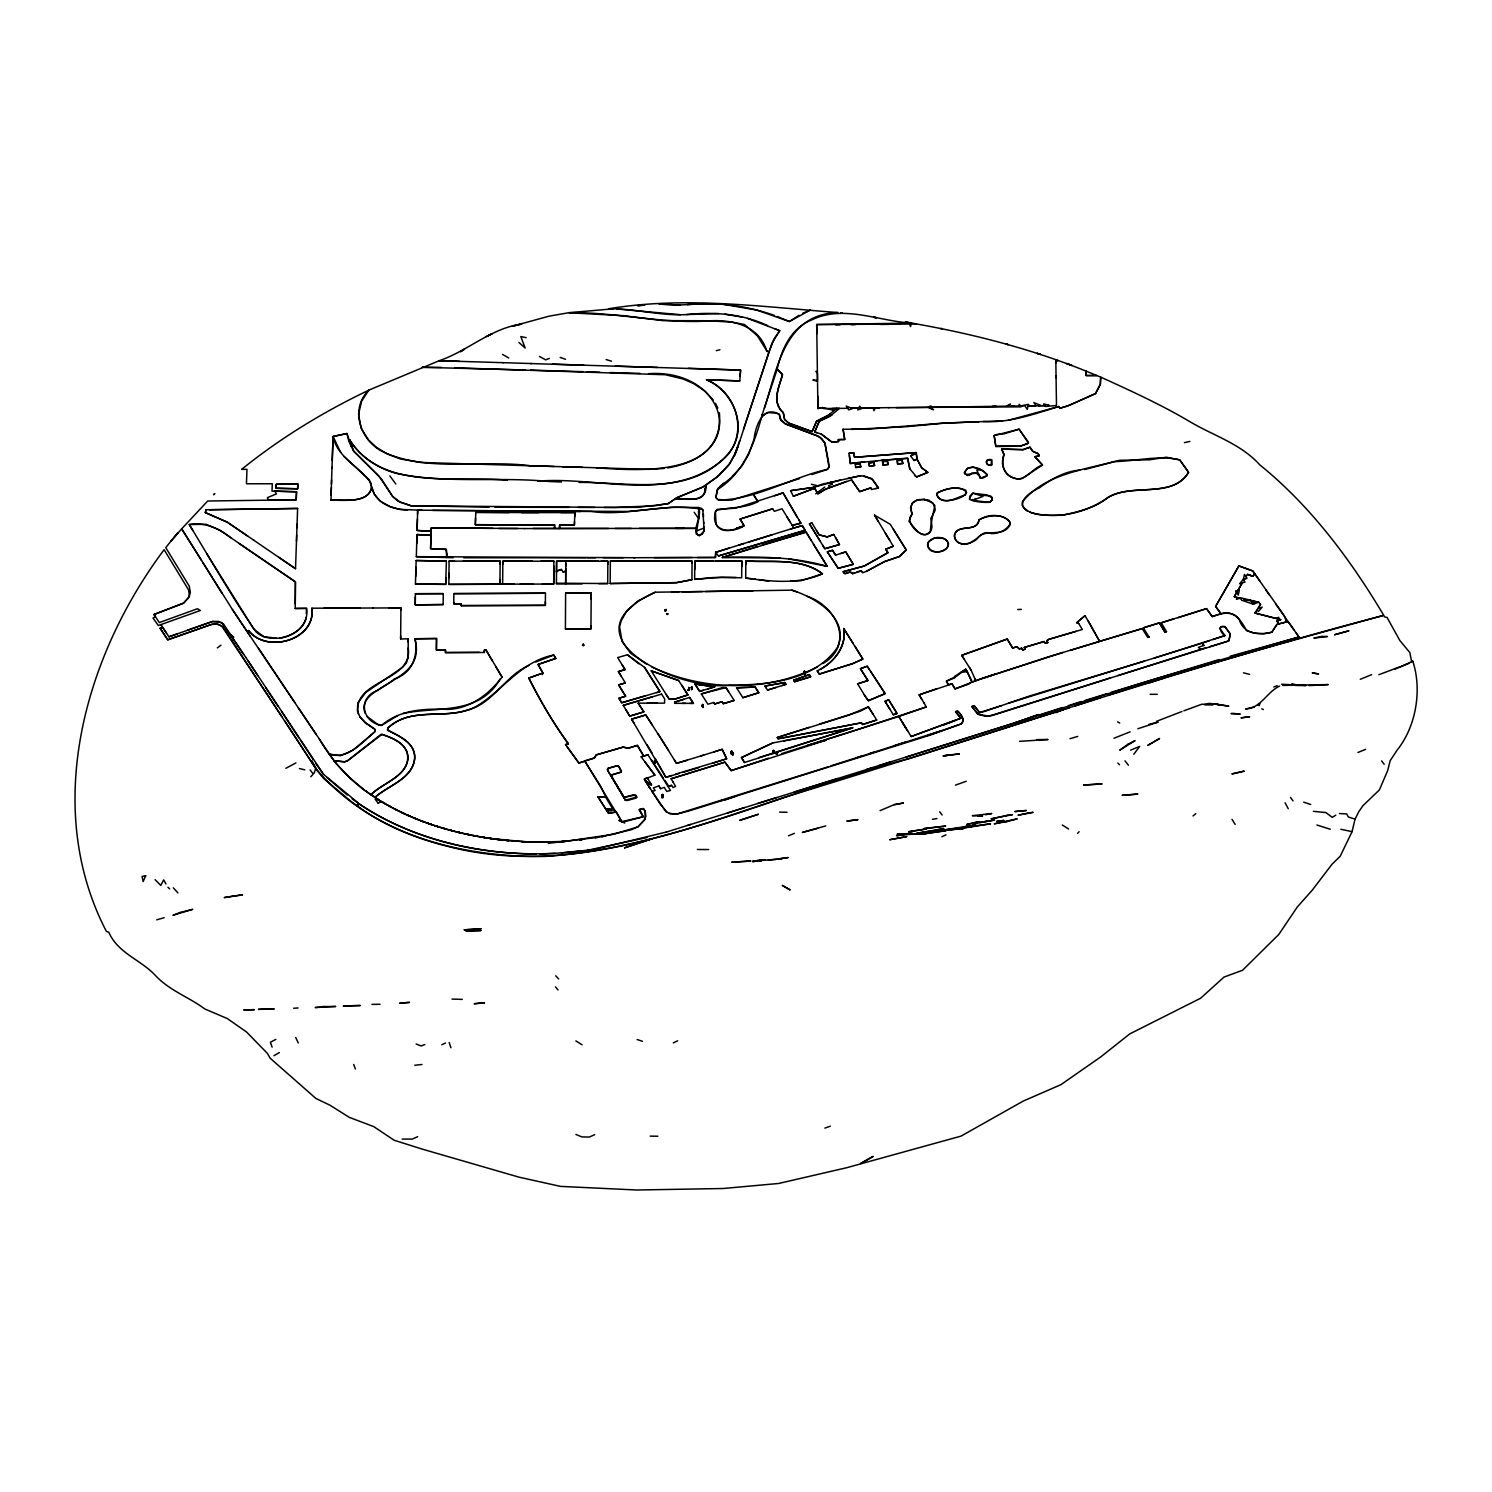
<?xml version="1.0" encoding="UTF-8"?>
<svg xmlns="http://www.w3.org/2000/svg" width="1492" height="1492" viewBox="0 0 1492 1492"><rect width="100%" height="100%" fill="white"/><g stroke="black" fill="none" stroke-linecap="round" stroke-linejoin="round"><path stroke-width="1.5" d="M661.963 796.952L663.325 796.877L662.523 794.341L661.758 797.623L662.429 794.714M667.856 613.809L666.588 613.622L667.912 613.977M701.855 705.343C703.907 704.522 703.18 709.148 702.732 704.728C701.165 707.003 703.851 707.879 703.086 705.903M689.062 688.782L688.241 690.367L689.024 687.644M565.692 578.448L565.654 583.969L556.404 583.987L556.572 561.272L577.908 561.234M565.692 577.572L565.766 561.234L607.859 561.253L607.841 564.274M691.803 689.546L691.654 686.935L691.43 689.397M731.453 751.147C731.751 757.078 730.912 748.406 731.901 751.726M306.326 613.622L306.494 608.363L295.23 608.456L295.435 581.899L239.074 543.461M565.617 593.145L591.224 592.995L590.925 628.859L565.412 628.934L565.617 593.163L591.224 592.977L591.168 599.057M565.729 568.247L565.654 583.969L582.216 583.838M565.748 566.438L565.766 563.174M661.665 796.542C664.332 795.553 660.993 795.553 663.269 796.97M694.712 569.683L694.768 561.178L712.915 561.067M694.638 579.362L721.494 577.236L741.673 577.814L741.785 560.955L694.787 561.123L694.638 579.362L713.045 577.535L736.134 577.479M295.267 603.943L295.416 581.88L219.865 530.22L206.064 524.307L189.26 524.531C211.099 560.451 231.969 597.061 255.859 631.657C262.182 638.091 271.302 638.8 279.769 638.072C294.316 636.413 309.478 624.533 306.494 608.382L295.248 608.494M400.9 610.116L400.919 607.859L388.908 607.934M400.658 635.965L400.677 638.986L408.249 638.8L408.118 657.599L406.29 663.119L402.448 667.428L365.801 692.456L357.856 702.863L357.371 710.807L360.076 717.167L365.409 722.818L374.697 729.159L375.331 731.229C362.388 741.897 348.177 760.23 329.471 754.131L298.381 707.861M415.335 597.005L415.261 604.838L443.161 604.558L443.255 593.63L415.354 593.723L415.261 604.838L443.161 604.54M448.961 573.32L448.924 577.74M461.233 605.621L461.252 603.719L453.736 603.756L453.829 593.611L545.457 593.238L545.345 605.36L461.233 605.621L545.345 605.36L545.382 601.668M499.988 579.437L499.951 584.23L448.868 584.379L449.073 561.141L500.156 561.16L499.951 584.211L448.868 584.398M502.804 564.181L502.823 561.197L532.234 561.123M553.849 566.214L553.7 584.025L520.204 584.137M540.906 561.178L553.886 561.216L553.7 584.006L542.323 584.043M590.944 625.633L590.925 628.859L565.412 628.915M556.404 583.204L607.692 583.54L607.859 561.234L601.052 561.16M610.321 561.178L692.083 561.197L691.934 579.698L676.491 582.663L610.172 583.521L610.34 561.234L692.083 561.234L692.064 563.081M755.586 579.157L745.702 578.075L745.832 560.936C770.823 562.95 801.353 557.187 822.446 573.842L800.868 580.78L790.816 580.929M774.068 753.236L773.509 750.42L774.068 753.236L773.248 751.744L772.8 753.367L773.322 750.532M400.639 638.949L400.919 607.878L373.131 608.009M408.193 648.032C413.508 681.975 350.918 679.681 358.378 714.108M408.23 642.194L408.267 638.837M556.497 572.648L556.591 561.29L565.766 561.234M741.748 566.736L741.804 560.973L715.731 561.048M745.795 564.741L745.832 560.936C771.066 562.559 801.185 557.467 822.465 573.842C798.201 584.789 771.252 581.432 745.702 578.131M804.244 671.624L804.934 674.328M397.637 715.656L381.765 725.28C362.22 722.874 356.83 697.491 377.774 690.386C397.879 675.839 422.646 669.125 414.962 638.781L436.541 638.52L436.41 649.915L445.474 650.139L445.437 652.582L484.322 652.47L484.359 650.083L486.019 650.008L492.528 661.161M730.949 752.229L730.8 753.553L731.901 751.464M484.322 652.47L484.359 650.083L486.019 650.008L502.095 677.144C488.817 694.134 470.782 708.42 448.234 709.427C425.052 708.476 399.987 709.39 381.467 725.466L378.726 725.112L366.957 716.384M500.118 564.125L500.156 561.16L463.024 561.216M662.206 797.698C661.721 792.569 663.082 797.026 662.392 797.008M692.083 688.819L692.064 687.085M453.755 602.339L453.736 603.756L461.252 603.738M804.878 671.512L804.747 674.384L804.356 670.859L805.195 673.228M702.583 705.828L703.18 704.839M331.578 479.939L330.982 500.193C343.757 500.062 374.156 503.755 371.098 483.352C360.076 466.586 337.434 458.063 333.089 436.503L346.965 433.501L348.941 441.483L353.492 450.752L381.467 479.007L392.321 496.09L400.304 502.319L411.326 505.825L615.002 507.448L654.913 505.788L668.416 503.513L676.305 498.048L704.317 486.28L719.107 475.351L730.203 463.024L736.544 450.92L769.014 351.944L767.093 351.403L757.47 335.924L744.489 324.529L731.994 322.16L708.551 320.743L662.821 320.631L623.376 315.689L568.657 312.742L548.944 316.192L512.185 326.3L521.529 324.1C490.793 328.24 467.649 351.161 439.077 360.747L503.382 362.687M667.073 613.753L667.502 614.592M331.355 487.642L331.131 495.176M415.82 571.604L416.137 560.526L446.388 561.085L445.698 584.36L415.447 584.062L415.783 572.518M634.902 557.728L416.324 556.665L416.977 534.565L431.039 535.386L430.573 548.646L446.388 549.485L446.873 554.185M417.555 514.292L417.685 510.171L591.373 511.476C628.43 516.754 666.868 501.816 702.807 509.593L704.131 530.238L703.124 532.812A12.216 9.101 -2.6 0 1 702.396 533.987M416.716 543.61L416.958 534.546L431.039 535.386L431.3 527.851L524.755 528.56M445.884 577.609L445.698 584.36L415.447 584.062M415.671 576.509L415.951 567.277M417.424 519.011L417.089 530.443L431.169 531.357L417.089 530.443L417.685 510.152M475.556 518.116L475.351 524.699L554.614 524.923L554.52 528.466L533.036 528.429M574.513 521.808L574.42 524.886L559.631 524.867L559.5 528.541L554.52 528.466L554.614 524.923L475.351 524.699L475.78 512.371L538.724 512.614M731.677 754.131L731.938 752.024M733.43 752.751C732.833 757.47 732.068 751.129 733.094 753.087C733.001 754.318 733.001 751.353 732.311 752.77M331.448 484.005L332.007 467.332M655.305 763.214L655.305 760.603L654.261 762.822L655.137 760.901M662.933 794.527L662.97 796.821L662.206 794.994M702.322 533.95L699.562 535.516A3.226 2.369 -3.6 0 1 698.536 535.479C690.927 529.455 703.217 515.971 698.312 507.522L671.96 507.243L628.337 511.458L432.661 510.432M278.911 557.355L295.528 568.713L297.617 508.455L206.138 509.723L205.299 512.577L227.176 522.107L253.938 540.346M373.354 608.009L311.884 608.195C316.099 640.105 266.509 653.962 248.623 630.594L246.87 631.172L232.416 609.519L181.67 528.858L171.114 540.962L177.977 532.849L174.154 537.307M331.97 468.339L333.07 436.485L346.927 433.519L351.664 447.078L349.613 439.916C383.127 491.745 455.228 475.034 507.28 480.256M296.479 541.279L296.703 535.18M296.964 527.72L297.076 524.158M311.884 608.195C316.024 640.161 266.471 653.944 248.679 630.557L246.889 631.209L294.838 702.62M332.231 460.543L333.089 436.503L340.624 452.318M446.854 554.278L446.742 557.542L453.139 557.728M574.7 516.978L574.849 512.558L560.787 512.577M703.124 707.077L702.62 704.28L702.322 706.033M772.8 753.367L773.714 750.551L773.043 753.684M775.989 753.814L777.425 751.576L775.915 753.535L777.463 752.043L777.164 754.337L777.518 751.931M804.934 673.862L805.176 672.09M583.596 645.29L582.775 644.357L583.54 645.514M743.948 543.498L715.694 552.338L715.451 557.486L697.062 557.504M728.917 548.179L715.694 552.338L715.451 557.486L654.242 557.654M665.339 610.004C666.327 609.706 665.003 611.534 665.936 609.37M689.136 690.162L689.043 687.57M582.924 645.421L583.409 644.302L583.391 645.29M777.164 754.337L776.698 752.061L776.586 753.124M777.034 752.043L776.996 754.094L776.642 752.695M583.465 644.451L582.346 645.215L583.391 644.339M691.99 688.092L691.505 689.565M702.62 707.45L702.49 705.958L703.236 707.339M777.09 754.113L776.847 752.378M740.125 376.357L740.591 370.072L530.518 363.544M692.083 687.514L690.945 687.644L692.046 687.308M579.101 482.438C628.169 481.86 688.819 496.78 726.473 455.638C750.066 431.524 735.164 391.967 706.443 379.789L739.771 380.926L740.591 370.091L688.334 368.319M654.428 763.046L654.932 762.58M732.628 753.05L732.479 755.138M772.949 751.558L773.9 751.353M664.928 610.918C666.383 609.911 665.469 609.855 665.656 611.16M731.397 753.479L731.751 751.464L731.695 753.889M805.102 672.239L804.636 673.75L804.449 671.997M733.243 753.423C732.908 756.649 732.665 750.401 732.535 753.479M804.356 673.731L805.12 671.978M664.854 610.62L665.208 610.191M688.894 689.229L688.931 688.241L688.782 689.789M773.434 753.087L773.341 750.718M776.567 753.348L777.127 753.814M731.49 753.106L731.751 751.464M655.324 760.342L654.652 762.468M804.319 672.053L805.12 673.507M661.814 795.851L663.008 794.77M688.446 690.423L688.894 688.745M691.878 688.017L691.71 689.49L691.896 687.458M661.907 795.012L662.877 797.176L662.952 794.956M688.353 689.957L689.248 688.204M911.929 514.292L910.568 507.485L912.526 502.99A11.004 6.695 -11.4 0 1 913.831 501.778L918.531 499.633L924.592 499.484A13.036 6.416 5.1 0 1 927.054 500.081L933.19 503.382L935.204 509.201A12.924 9.978 32.7 0 1 934.663 511.29L930.822 518.451L931.829 525.352A12.813 8.579 22.7 0 1 931.922 527.198C928.677 546.426 902.418 523.133 911.761 514.815M773.098 753.05L773.677 750.625L773.248 751.744M664.872 610.303L665.749 610.172M688.819 689.677L688.241 690.367M171.468 540.514L165.761 547.639L189.242 586.114L190.379 592.566L188.421 597.956L183.311 603.178L153.974 614.499L155.429 616.867L153.005 617.968L158.301 625.521L200.32 610.508L197.504 608.717L159.308 622.574L153.974 614.499L183.74 603.178L189.54 596.24L188.551 589.862L164.12 549.69C84.429 656.107 41.962 807.582 106.417 931.418L108.823 932.258C117.868 953.146 140.341 959.543 154.907 974.947C169.323 990.632 188.719 996.936 204.908 1009.021L227.269 1018.532L246.59 1032.016L267.422 1053.427L270.164 1058.22L315.894 1098.448L330.049 1105.255L349.37 1117.396L373.765 1126.628L394.13 1140.242L422.311 1149.138L519.085 1177.188L560.488 1186.382L636.73 1190.001L723.135 1188.509L778.675 1183.473L846.635 1167.732L960.979 1136.139L1023.344 1101.021L1060.961 1084.647L1100.854 1056.821L1129.724 1033.937L1200.594 998.241L1224.037 977.073L1242.556 970.266L1278.775 934.477L1297.313 906.968L1312.289 890.127L1331.908 864.372L1340.245 856.166L1352.05 831.659L1355.053 819.127L1358.895 811.536L1362.942 805.68L1379.391 789.921L1387.635 770.711L1390.19 760.659L1397.146 750.103C1416.001 726.735 1422.286 689.901 1412.793 661.236L1400.186 666.868M804.692 673.302L805.344 674.16M666.327 610.209C665.227 609.818 666.365 609.519 665.227 610.713M306.196 617.315C303.902 629.568 291.052 636.133 279.769 638.072M772.931 751.203L773.005 752.266L773.453 750.774M654.261 761.069L654.988 761.946M689.099 688.166L688.8 687.402M773.173 751.558L773.378 753.292M698.498 511.085L698.741 518.731L696.167 533.875L699.543 535.572L703.795 531.394A12.29 8.784 -2.3 0 0 704.093 530.089L704 527.161M206.138 509.723L205.299 512.595L227.232 522.144L247.933 536.243M776.717 753.162L777.556 752.099M662.952 796.653L662.821 794.882M284.58 720.692L315.726 768.417L314.346 772.725L310.821 776.754M764.352 408.249C777.444 368.282 784.438 314.01 837.889 312.555C761.591 306.755 684.903 296.05 608.661 308.769C634.827 308.34 660.359 316.136 686.6 314.57C713.941 311.716 742.475 313.73 767.615 325.648M754.131 438.965C755.306 426.283 763.046 404.574 779.346 414.403L780.969 420.315L785.725 424.064L816.945 435.608L821.756 438.611L824.834 442.863L829.048 467.164L826.866 469.588L811.89 474.549M983.247 421.49C1009.394 423.206 1034.18 413.993 1058.779 406.533L1059.898 408.267L1069.82 405.153L1095.426 393.646L1100.331 384.283L1100.686 377.122L1096.751 375.555L1086.101 375.536L1085.934 371.154L1086.101 375.536L1096.657 375.536C1037.518 350.322 974.891 334.096 911.649 323.093L910.474 326.617L909.542 324.062L816.683 324.51L816.833 333.835M739.659 440.644L735.351 453.363L728.767 465.15L716.458 477.515L701.725 487.697L677.685 497.246L667.968 503.755L637.867 507.355L604.073 507.448M754.001 439.394L748.648 454.426L742.028 465.821L730.931 477.906L717.969 488.369L715.973 497.06L717.708 499.559L731.789 500.137L799.544 478.634M762.281 414.44C754.542 443.497 743.799 473.169 717.037 489.842L715.936 497.862L718.678 500.081C756.575 499.578 791.208 477.365 827.78 469.271L829.03 467.127L828.564 462.072L824.964 443.217L819.388 436.764L785.053 423.765L779.962 418.618L779.346 414.403L776.567 413.228L767.709 412.519L761.722 416.137L777.183 369.158L782.461 374.529C779.365 386.708 771.103 401.926 783.263 412.613L784.661 419.532L788.671 423.075L812.133 431.673L816.348 421.434L827.743 415.802L836.732 408.398L839.511 408.36L829.757 416.454L819.294 421.154L814.669 432.065L821.141 433.967L831.902 442.098L838.579 441.539L838.317 439.618L844.733 439.487L843.055 429.248L867.729 429.211L940.258 423.336L978.901 421.714M743.482 429.248L771.905 343.384L779.738 330.702L774.908 328.725M773.36 751.39L773.77 751.726M581.88 850.813C505.49 860.604 424.026 846.785 359.143 804.02L356.868 805.568L352.765 802.808L323.895 778.768L317.031 770.394L311.977 760.808M731.378 751.464L731.584 750.942M583.428 644.768L583.801 645.495M776.362 753.535L776.978 752.509M1412.793 661.236L1411.619 661.59L1409.809 652.545L1399.906 640.627L1387.038 617.408L1384.725 616.998C1351.323 560.638 1311.188 506.422 1259.752 464.814C1241.027 444.001 1213.966 435.795 1190.896 422.273C1162.007 405.059 1131.29 391.035 1100.704 377.103L1100.331 384.283L1095.613 393.534L1066.948 406.216L1059.861 408.249L1058.779 406.533L1008.163 420.371M542.267 674.626L542.939 673.116L538.071 664.462L555.807 658.476L553.718 655.025L535.759 662.019M732.591 753.236L732.703 754.411M858.665 408.137L859.69 406.178L861.425 408.733L857.732 409.908L858.683 408.118L851.447 408.23L846.169 406.029L848.743 409.852L852.38 408.621L851.447 408.23L858.665 408.137L856.539 408.155M1258.744 602.246L1252.012 601.985L1250.706 600.306L1243.88 599.504L1258.744 602.246L1253.261 604.185L1241.717 600.232L1240.374 598.367L1236.327 598.945L1240.038 597.639L1258.744 602.246L1260.572 604.353L1258.148 608.605L1262.157 607.151L1258.39 611.515L1257.308 610.004L1254.958 613.044L1280.751 619.702L1276.91 621.064L1278.831 623.861L1288.044 621.53L1293.844 629.699M804.766 672.146L804.43 672.239M1260.572 604.335L1254.977 613.007L1275.641 618.322L1278.849 617.334L1277.264 618.77L1280.621 619.74L1276.91 621.064L1278.849 623.842L1276.91 624.402L1271.855 632.216C1259.584 635.611 1243.246 634.044 1239.293 619.497C1233.455 610.265 1220.68 613.007 1212.269 616.606L1206.524 608.624L1161.224 622.798L1166.483 631.638L1164.991 632.235L1159.396 622.873L1143.32 627.852L1149.064 637.047L1147.721 637.345L1142.163 628.598L1049.193 656.611L975.805 680.744L971.217 670.356L961.706 655.324L1007.212 639.117L1012.602 647.994L1016.929 646.782L1019.316 648.927L1021.666 648.218L1022.729 649.99L1025.246 649.188L1024.221 647.453L1044.213 641.504L1045.258 643.276L1047.794 642.567L1046.75 640.758L1048.708 639.378L1076.198 631.321M1245.969 576.751L1247.48 574.364L1252.944 576.248L1254.641 573.749L1252.795 570.97L1238.882 565.916L1215.607 606.405L1221.015 613.79C1233.362 609.463 1241.885 620.803 1246.38 630.612L1254.548 633.149L1263.855 633.652L1271.799 632.216L1276.984 624.402L1288.044 621.53L1275.716 604.073M664.91 610.209L666.103 609.892M730.931 753.143L731.528 753.609M1133.771 754.299L1139.627 746.41L1130.6 750.14M664.947 780.409L668.752 786.228L671.549 785.351L673.041 787.627L675.578 786.321L672.817 781.677M500.174 678.879C479.137 715.806 437.007 706.07 402.915 713.549M655.1 761.312L655.23 763.009M1077.522 833.375L1079.126 831.715M974.556 678.3L975.731 680.725L972.075 682.012L965.753 669.162L956.558 676.249L946.525 681.079L948.222 684.716L952.027 683.895L955.011 688.894L979.908 679.084L1062.863 652.489M1142.163 628.58L1099.641 641.355L1085.02 615.655L1076.664 622.686L1078.679 623.451L1082.334 629.493L1048.708 639.378L1046.75 640.777L1047.794 642.567L1045.258 643.276M1193.003 815.956L1195.857 813.644M824.796 487.063L815.714 493.796M655.137 592.231C558.418 636.413 681.396 692.195 730.148 685.07C767.447 685.145 814.054 680.762 837.217 647.808C850.682 618.695 815.303 597.378 791.86 590.161L682.161 591.858M217.347 647.901L220.984 645.178M822.95 663.567C855.065 644.675 836.639 605.733 806.967 596.278M1108.817 694.955C1199.512 666.103 1291.494 640.516 1383.084 615.543C1181.496 668.192 983.862 736.6 784.4 797.306C676.734 833.357 560.955 876.606 446.406 846.02C414.72 838.094 382.4 824.834 356.868 805.568M1085.038 615.692L1076.646 622.686L1078.679 623.451M356.551 805.773L359.143 804.02L357.875 802.64L323.54 774.367L316.024 763.829M830.093 414.216L816.683 421.173L812.17 431.636L788.671 423.075L784.587 419.401L783.263 412.613C771.122 401.907 779.309 386.894 782.517 374.678L777.145 369.233C781.733 349.072 790.891 328.221 811.424 320.071C843.222 304.256 878.546 321.265 911.649 323.093L816.702 324.566L817.914 408.528L822.652 407.577L825.207 408.547M832.088 414.869L819.276 421.136L814.669 432.065L817.243 432.661M1254.194 707.096L1245.54 708.961C1260.833 708.383 1266.932 691.878 1279.632 686.078M733.243 753.833L732.945 755.194M1258.353 704.989L1260.05 703.888M1335.825 815.136L1332.188 817.336L1325.94 812.581L1313.408 811.331M820.003 669.404C834.625 661.758 846.803 645.812 843.726 628.58L862.824 659.054L853.256 663.455L819.294 674.104L817.206 670.803C833.151 663.642 846.99 646.838 843.707 628.486L853.237 643.537M731.099 751.763L730.8 753.553M273.913 1055.739L279.377 1052.55M528.914 665.432C504.613 675.857 493.386 704.075 466.679 710.267C440.886 718.603 410.225 707.488 388.162 727.76L387.435 729.607C397.693 736.395 413.601 740.946 414.683 755.922C414.888 778.153 388.703 785.016 374.921 797.437C351.851 782.834 332.996 762.543 319.307 739.062M802.603 313.357L810.38 310.038L789.399 321.526L777.034 316.416M799.003 315.278L789.399 321.545L756.612 310.019L723.676 304.368M1409.436 663.175L1395.113 669.05M1357.944 752.472L1365.534 749.376M866.311 571.399L862.935 572.648L861.126 570.97L852.585 573.693C850.384 569.012 844.92 576.845 843.148 571.753L864.073 566.083L888.001 552.618L885.67 549.261L893.298 546.24L874.517 515.132L890.314 524.363L906.222 549.951L899.583 556.479L884.831 561.421L866.311 571.399L884.215 561.757L899.583 556.479L906.222 549.97L893.372 529.324M285.849 768.305L295.957 762.897M275.852 1039.383L270.388 1042.255L272.122 1047.123M662.765 797.791L662.15 796.336M793.352 496.258L814.669 488.257L817.896 493.796L825.635 489.134L851.578 479.846L859.672 491.633L870.768 487.903L871.701 489.507L878.471 487.921L871.384 478.391L861.07 475.65L822.409 484.135L812.748 487.53L790.555 490.663L793.352 496.258L814.669 488.257L817.896 493.796L826.027 488.966L846.635 481.357M772.837 742.923L741.393 757.507L744.527 762.505L852.771 727.854L772.837 742.923L741.505 757.619L744.527 762.505M840.574 479.995L812.767 487.511L790.555 490.663M486.187 336.577L492.024 333.872L488.089 335.719M817.467 666.887C766.534 692.717 703.105 690.927 651.836 666.961M673.302 1042.889L677.666 1040.801M441.819 1044.736L445.511 1043.001M941.844 836.751L945.965 834.83M924.014 702.956L926.271 706.928L898.781 716.514L911.202 736.526L960.773 718.267L955.701 711.386L958.517 712.132C961.575 715.116 965.287 720.207 961.128 723.956L931.213 734.773L688.745 811.033L676.697 814.11L669.293 813.364M849.079 453.214L853.834 452.878L854.506 457.298L916.368 452.58L910.586 455.862L913.999 460.506L917.002 459.126L916.274 452.598L854.524 457.298L853.797 452.822L849.079 453.214L850.347 463.508L877.277 460.73M913.999 460.506L917.002 459.126L916.274 453.605L910.586 455.862M417.648 1136.68L412.221 1139.123L402.113 1139.067M1130.115 731.826L1113.909 738.279M822.614 545.214L824.796 548.72L839.492 544.58L833.73 534.397L827.295 536.915L819.071 534.826L811.946 522.965L809.466 523.86L819.947 540.813M594.693 1134.666L589.303 1137.072L581.899 1136.923L575.912 1134.442M833.73 534.416L827.258 536.896L819.071 534.807L816.497 530.592M975.712 498.887L972.262 500.361L983.004 496.426L972.896 493.162L969.539 498.03L969.595 499.391L972.262 500.361A32.619 25.439 -7.1 0 0 977.465 501.704L982.668 502.245A31.612 26.725 -4.4 0 0 985.895 502.375L988.991 502.338A3.749 3.04 3.5 0 0 990.017 502.002A3.674 2.947 2.7 0 0 990.763 501.517L992.199 499.596L991.826 497.134A6.117 3.413 1.8 0 0 991.21 496.519A5.763 3.711 -1 0 0 990.502 495.997L982.016 495.195M788.503 835.818L794.378 833.338M880.093 810.641L894.081 804.692L903.369 803.032L894.081 804.692M1182.037 711.46L1156.468 721.363M724.03 800.365L736.824 795.889M1137.837 728.749L1158.128 722.128L1148.765 724.403M1166.483 631.638L1164.991 632.235L1159.396 622.91L1143.32 627.852M1055.758 712.728L1063.218 709.707M1360.275 679.27L1371.652 674.664M1378.813 674.72L1399.664 666.868M955.346 720.487L942.795 725.373M424.847 1044.493L421.192 1045.967L416.119 1043.99M549.336 358.416L545.699 359.852L539.47 356.476M941.825 730.558L856.539 757.768M1212.809 639.583L1224.969 635.592C1220.251 632.664 1217.379 624.85 1224.913 626.621L1230.266 634.025L1228.83 640.907L1117.881 675.615M832.107 484.303L830.708 482.382L832.107 484.303L828.452 485.702L829.738 487.623M491.372 838.616C452.99 833.04 415.018 821.812 381.654 801.67L377.924 802.957L375.369 799.376L379.08 800.01L364.869 790.424L349.743 777.761L336.278 763.792L329.415 754.075L340.512 755.735L348.643 752.21L353.324 749.842L374.772 731.957L374.678 729.047L365.615 722.874L360.038 717.111M926.271 706.928L855.326 730.353M375.369 799.376L377.01 798.761L376.226 798.239L381.672 801.67L377.924 802.957M704.038 528.019L696.242 531.077M809.261 727.331L777.239 737.496L778.041 738.745L781.771 738.13L861.443 722.799L862.656 724.515L876.718 720.021M978.696 474.288L976.738 469.999L981.475 469.943A33.309 22.604 3.3 0 1 984.589 472.013L987.107 475.258A2.425 1.977 9.7 0 1 986.846 475.836L980.281 478.149L979.237 475.09A4.439 3.637 2.5 0 0 978.864 474.419L978.696 474.288A7.292 5.688 -0.9 0 0 977.279 473.468C971.684 472.442 959.356 478.503 967.17 468.73A4.774 3.301 -0.9 0 1 968.308 467.891L973.847 467.183L979.815 469.048M861.033 756.258L831.044 765.806M1151.861 679.979L866.143 769.574M1202.03 704.149L1183.865 710.807M1273.758 686.973L1277.171 685.723M811.946 522.965L809.466 523.86L824.796 548.702L839.492 544.58L835.576 537.624M563.137 572.051L565.729 571.119L563.137 572.051L561.421 569.44L556.497 571.138L561.421 569.44M646.726 777.668L644.339 779.178L654.876 775.15L641.15 756.798L647.976 754.821L670.467 790.424L666.812 791.469L664.238 787.384L660.583 788.69L658.867 785.892L653.403 787.888L655.119 790.48L651.985 791.431L666.103 811.853L670.281 813.718L676.622 814.128L828.172 766.832M905.364 742.065L894.827 745.515M955.458 785.128L966.294 781.248M595.159 837.758L597.844 837.31L548.497 843.316L547.713 842.103L540.328 842.159M983.209 678.058L996.171 673.787M1206.17 647.621L992.59 715.377L985.466 716.253L978.715 714.519L971.926 706.686L974.407 705.977L979.591 712.561L984.347 711.46L1029.872 695.906L1144.625 661.049M166.526 633.168L161.099 625.111L168.95 636.823L177.455 633.839M990.819 675.503L992.478 674.906M1008.48 703.198L1202.235 643.164L1203.876 645.439L1198.393 647.36L1200.612 649.43M1074.744 706.07L1101.45 697.156M893.298 714.761L897.009 713.474L891.358 704.093L888.691 699.86L885.017 701.315L893.298 714.761L897.009 713.474L888.691 699.86L884.998 701.296L890.071 709.427M187.451 630.239L212.498 621.493L221.637 622.556L245.844 657.45M168.95 636.823L212.498 621.493L218.41 621.381L223.464 623.954L243.569 654.223M1048.093 405.582L1049.1 405.246L1043.729 403.94L1045.444 406.477L1056.485 405.488L1055.832 361.176L1058.014 360.43L1055.832 360.71M824.871 1128.101L830.354 1126.18M774.665 495.773L783.058 492.882L800.906 523.226L792.215 525.352L800.906 523.226L798.798 519.887M790.406 529.119L802.286 525.576L805.065 530.313L718.473 555.957L715.694 552.32M539.843 674.067L528.821 678.114C540.123 701.035 553.625 723.191 568.433 743.911L565.58 744.676L578.989 763.009L584.808 761.144L600.418 785.799L605.677 796.635L597.994 796.914L605.584 808.776L612.914 809.242L605.342 796.709L597.938 796.784L608.531 813.308L616.494 812.096L621.772 821.626L623.637 821.905L643.22 816.758L639.62 809.354L643.667 808.813L645.178 811.256L645.048 819.071L638.091 826.661L631.508 829.683L601.798 836.62L605.528 835.93M870.619 671.288L885.148 693.687L868.363 700.699L865.677 697.081L857.62 683.84L867.971 680.538L860.418 668.714L867.206 666.271L885.11 693.612L868.363 700.699L864.222 694.712M679.252 773.434L665.88 777.332L631.582 719.181L645.775 714.948L652.414 725.243M675.559 774.18L726.66 758.794L722.165 749.301L713.81 751.987M870.004 753.46L873.678 752.21M742.904 697.697L758.813 692.717L755.12 687.066L736.544 687.831L742.904 697.697L758.775 692.698L755.12 687.066L736.544 687.831M857.62 683.84L867.952 680.52L860.436 668.714L867.188 666.215L869.519 669.647M936.622 688.819L919.128 694.843L924.033 703.012M712.561 763.363L726.679 758.775L722.165 749.32L700.662 756.034M768.38 758.234L731.173 770.618L724.944 762.151L671.139 778.768L672.911 781.845M1209.583 640.683L1202.235 643.164L1203.876 645.439M1209.602 646.763L1228.83 640.907L1230.266 634.025L1224.913 626.603L1221.333 626.733L1219.691 628.318L1224.969 635.555L1154.081 658.196M840.686 553.551L845.74 551.853L853.312 564.349L838.168 568.303L827.333 551.853L832.517 550.287L835.613 555.136L845.74 551.853L853.293 564.349L838.168 568.303L827.333 551.872L832.536 550.287L835.613 555.136M1149.735 682.758L1164.002 677.983M825.729 825.915L802.323 832.443L817.616 828.34M1062.192 707.562L1038.059 715.395M757.694 546.389L722.296 557.486C757.47 556.553 793.166 556.423 827.277 566.382L806.109 532.103L722.296 557.486L780.223 557.971M797.232 517.276L783.058 492.882L735.612 508.212L717.391 509.313L715.395 511.644L716.123 524.382C722.016 535.18 735.612 529.194 744.079 525.762L740.088 519.048L772.688 508.809L774.311 511.308L782.05 508.772L793.856 528L802.267 525.576L805.065 530.313L718.473 555.938M854.785 572.947L852.566 573.674L849.694 572.07L845.013 573.73L843.185 571.66L864.595 565.916L887.927 552.711L885.651 549.187L893.335 546.296M1001.486 705.697L979.591 712.561L974.183 705.753L971.796 706.425L977.577 713.997L988.73 716.253L1110.29 677.946M1081.308 701.501L1068.309 705.679M793.856 528L738.521 545.177M1031.121 717.633L905.924 757.171M767.522 690.069L785.948 684.343L784.773 682.534L764.967 686.059L767.522 690.069L776.157 687.402M1161.224 622.817L1174.241 618.714M703.646 755.101L676.435 763.363L662.075 740.163M781.416 753.684L898.781 716.496L907.789 731.192M807.172 745.534L826.251 740.125L731.155 770.637L724.944 762.151L671.139 778.768M808.31 745.235L854.431 730.651M727.555 812.991L744.508 807.62M757.805 803.461L776.717 797.549M878.881 765.62L889.81 762.132M772.222 534.733L749.04 541.932M689.584 697.473L674.701 702.117L674.72 703.329L693.407 703.403L689.584 697.473L693.407 703.403L689.901 703.329M682.963 772.39L698.834 767.653M1152.495 679.755L1298.935 637.009L1296.361 633.335M707.749 688.931L714.761 686.824L694.955 684.063L699.673 691.337L703.292 690.274M671.81 775.448L665.88 777.313L655.119 758.384M666.178 832.126L690.721 824.442M772.688 508.809L740.088 519.048L744.079 525.762C730.782 534.472 709.185 531.562 715.843 510.656C729.047 506.739 745.254 508.921 758.458 501.312M1044.213 641.504L1024.221 647.453L1025.246 649.188L1022.729 649.99L1021.666 648.218L1019.316 648.927L1016.929 646.763L1012.602 647.994L1007.231 638.986L961.706 655.324L964.018 658.886M687.607 825.412L873.081 767.503M794.21 792.065L837.982 778.451M683.802 699.319L674.701 702.117L674.72 703.329M762.02 544.972L806.109 532.103L811.48 540.962M668.752 786.228L671.549 785.351M1085.038 700.457L1107.344 693.593M758.831 757.6L852.771 727.854L783.617 740.946M1285.451 642.381L1290.636 640.795M647.994 754.84L641.15 756.798M1177.971 617.725L1206.524 608.624L1212.269 616.606L1221.034 613.846L1215.607 606.423L1238.882 565.916L1252.795 570.951L1259.658 580.649M913.029 735.929L911.164 736.488L960.773 718.267L955.477 711.945L957.622 710.807C960.382 713.978 965.809 719.666 961.128 723.956L927.427 735.575M656.555 692.624L659.949 691.598L644.563 667.409L627.461 654.783L617.688 657.58L625.073 669.628L618.359 671.568L621.064 675.951M714.78 686.824L699.673 691.356L694.955 684.063L709.931 686.283M734.176 700.419L723.247 703.683L721.979 701.706L714.668 704L713.68 702.508L707.898 704.205L701.333 693.911L725.951 687.607L734.176 700.438L723.247 703.72L721.979 701.725L714.687 704.019L713.661 702.527M1070.268 650.419L1099.604 641.411L1087.966 620.374M622.108 664.761L625.073 669.628L618.359 671.587L625.353 682.888L618.639 684.903L625.614 696.242L618.9 698.256L621.716 702.732L645.103 695.887M701.333 693.911L722.818 687.495L725.951 687.663L728.655 691.617M781.715 685.611L785.948 684.362L784.792 682.571L764.93 686.04L766.086 687.812M687.141 760.361L676.435 763.345L674.477 760.062M819.462 724.142L860.25 711.218L868.419 706.891L873.156 714.407M1070.006 738.708L1077.746 736.414M625.353 682.907L618.62 684.884L625.614 696.26L618.9 698.237L621.735 702.769L659.949 691.598L644.563 667.372M661.553 694.134L664.686 698.927L664.537 703.142L638.147 703.161L643.854 711.852L629.755 716.141L623.227 705.362L652.34 696.82M156.735 919.855L164.157 917.692M1069.745 707.6L910.773 758.16C788.746 789.38 671.848 848.015 545.009 856.445C461.587 857.658 371.135 834.811 315.726 768.417M623.227 705.362L661.553 694.134M1219.02 659.576L1111.074 692.344M666.607 831.995L593.853 849.563L561.496 852.865M632.216 799.19L636.021 798.052A2.014 1.399 1 0 0 636.692 796.97L635.779 795.311A1.958 1.361 1.4 0 0 635.331 794.994L624.085 797.381L622.033 793.93M1230.285 656.2L1298.954 636.991L1288.659 622.351M720.785 800.719L722.482 800.253M1005.272 821.999L1017.227 818.866L994.231 823.826L1007.753 821.327M631.023 799.525L627.2 800.495A2.145 1.473 1 0 1 626.603 800.477L625.596 800.16M624.085 797.381L633.932 794.677L636.804 797.064L625.409 800.16A2.145 1.473 1 0 1 625.129 799.805M875.729 488.611L878.471 487.921L872.652 479.547L863.644 475.743M647.099 837.516L587.512 850.272M716.291 350.676L719.946 349.781M921.105 833.319L943.932 828.526L917.002 833.226M315.8 768.529L222.998 626.957L218.149 624.197L212.05 624.216L167.757 639.807L160.092 628.225L162.553 627.33L160.092 628.225L167.757 639.807L210.95 624.644L216.172 623.992L221.599 625.857L281.783 716.477M949.733 830.223L990.576 823.826L937.983 830.802L975.973 825.001L964.988 826.68L970.826 826.661M945.835 830.802L922.41 834.047L975.563 825.971M847.736 478.428L861.07 475.65M1184.406 442.658L1189.889 441.408M1147.721 637.345L1149.064 637.047M979.517 822.726L994.66 820.078L972.467 823.659L977.745 822.95M667.595 467.91C751.782 453.568 725.075 368.449 648.572 373.69M1084.759 469.532L1119.709 460.282L1149.567 459.797L1166.334 457.223L1179.799 459.965L1188.546 472.311C1172.32 499.54 1130.88 482.084 1106.859 498.216C1085.02 513.453 1056.038 519.85 1030.077 512.297M768.361 860.101L781.845 858.795L752.677 861.22L761.032 861.182M985.485 814.744L991.77 813.532L972.336 815.676L982.594 816.049L977.745 815.919M1202.627 704.392L1209.639 703.385L1228.793 706.145L1214.022 703.87L1222.489 705.101M857.117 571.734L861.126 570.988L862.935 572.648M1079.704 470.148C1064.542 471.304 1051.282 479.137 1039.309 487.94C1030.972 491.483 1014.224 502.562 1027.242 511.047M597.229 837.422L605.677 835.912M691.934 579.717L676.491 582.663L610.172 583.521M932.444 819.332L936.957 818.548M929.553 831.286L919.165 832.984L925.749 832.088M911.276 833.338L896.543 835.688L922.727 833.002L916.89 833.319M764.631 859.821L752.751 861.63L764.631 859.821L757.302 860.325M984.403 821.57L986.995 821.197M1309.23 685.593L1328.216 684.586L1282.747 685.443M948.968 755.101L943.261 755.866L959.225 753.908L943.261 755.866M664.22 468.432L649.057 469.365L420.52 462.445L400.192 458.921L387.137 453.885L376.469 447.302L368.543 440.028L361.195 428.409L358.565 414.254L361.605 401.18L368.804 390.139L439.058 360.766L459.629 361.362M855.606 467.5L860.809 466.865L860.101 463.807L855.27 464.124L855.625 467.5L860.809 466.884L860.082 463.807L855.27 464.124M960.736 672.407L967.282 671.624L971.833 681.49L968.923 684.063L955.011 688.894L952.008 683.877L919.128 694.824L921.608 698.983M414.776 1065.269L421.956 1064.486M875.655 460.897L907.789 458.286L909.803 468.824M1019.558 741.337L1048.074 739.528L1036.642 739.603M864.539 461.811L850.347 463.508L849.358 455.116M703.739 303.678L680.016 305.002L659.035 304.144L679.83 305.021M1002.587 420.837L945.014 423.057L906.502 426.693L851.298 429.398M964.988 826.68L976.327 825.822M293.682 1008.256L298.083 1007.958M555.08 853.461L539.787 854.002M881.436 460.301L907.49 458.286L909.766 468.749L916.592 476.955L927.837 472.367L921.72 467.91L917.002 459.126L921.664 467.723L927.837 472.367L916.592 476.955L914.596 475.556M692.195 557.504L633.858 557.728M1017.712 609.519L1021.367 609.37M552.282 841.973L544.599 842.141L549.354 842.066L547.713 842.103M556.497 841.861L557.523 841.824L554.632 841.898M686.562 314.57L718.92 313.525M533.409 584.025L499.951 584.23L514.255 584.137L502.636 584.193L502.841 561.234L553.886 561.197M879.59 407.764L860.977 408.081L873.081 407.913L873.939 410.673L875.431 407.82L889.12 407.652M895.48 324.249L899.918 324.156M836.732 408.398L832.182 408.472L833.394 410.281L822.67 407.558L817.914 408.51L817.728 396.033M992.385 406.309L996.134 406.253M209.439 509.779L297.617 508.455M493.05 528.373L431.3 527.851L430.573 548.646L446.071 549.28L446.742 557.542L416.324 556.647M623.264 557.672L603.197 557.672M576.024 561.234L585.293 561.216M705.436 591.522L753.106 590.757M835.744 324.883L840.089 324.808M570.522 511.439L580.481 511.514M615.096 528.466L696.316 528.355L639.378 528.392M657.319 703.18L647.211 703.18M1204.771 704.877L1212.828 704.951M371.9 1004.377L380.087 1004.265M524.569 528.56L608.512 528.485M684.436 528.373L675.428 528.41M702.303 591.559L655.249 592.212L637.643 601.108L626.304 611.851L621.101 620.914L619.59 626.994L622.127 641.672L630.65 653.291L646.745 664.276M671.493 591.988L678.879 591.895M682.217 703.347L685.537 703.292M851.167 324.715L855.177 324.678M463.807 557.784L585.908 557.747M479.268 652.358L445.474 652.563L445.493 650.102L436.41 649.915L436.541 638.52L414.962 638.744C418.431 656.032 412.202 673.246 394.242 679.065C384.227 688.539 359.068 695.03 364.943 713.027M888.84 324.361L879.982 324.435M896.226 407.652L927.837 407.372L933.507 409.722L929.628 407.353L1021.125 406.868L1019.372 404.295L1018.476 406.01L1006.746 406.141L1010.532 404.127L1006.41 406.16L931.885 407.297L930.952 405.899L927.446 407.372L888.598 407.67M598.758 583.633L607.692 583.54M703.534 303.697L720.226 304.256M911.332 324.044L916.424 324.006M1011.632 406.066L1014.056 406.048M847.68 408.304L823.304 408.547M567.184 511.458L562.726 511.458M545.457 593.238L453.829 593.63M415.354 593.704L443.255 593.63M360.169 608.027L324.081 608.121M959.673 829.048L963.067 829.03L955.178 829.03M521.566 512.633L574.849 512.558L574.383 524.923L559.631 524.904L559.556 528.429L631.414 528.448M517.817 528.485L498.757 528.504M494.952 507.224L569.329 507.392M1150.183 694.321L1157.251 694.321M578.187 507.411L594.842 507.429M587.251 557.747L595.42 557.766M581.097 561.216L598.59 561.253M687.252 304.648C716.645 301.72 746.578 305.618 774.46 315.427M1295.392 685.481L1306.097 685.518L1281.591 684.231M613.268 308.807L569.03 312.705C614.424 312.014 658.96 323.223 704.299 321.228C728.917 318.691 758.402 323.596 766.776 350.974L769.051 351.851L774.068 338.833L779.738 330.702L747.585 318.393M508.977 512.577L475.78 512.353M536.486 842.122L541.204 842.141L523.356 841.712M697.361 849.489L708.7 849.545M449.073 561.141L454.5 561.178M650.232 1136.139L657.86 1136.214M489.152 507.131L411.065 505.807L398.14 501.237L393.123 497.06L378.819 475.911L353.716 451.349L349.669 439.73C359.852 456.627 377.234 467.984 395.977 473.3C446.276 484.042 498.757 476.507 549.69 481.524L561.496 482.009M582.831 371.657L530.555 370.147M276.207 638.147L263.953 636.748L253.845 629.232L206.679 553.551M446.388 561.104L416.137 560.526M441.315 367.386L421.994 367.312L525.333 369.997M421.863 510.227L399.781 509.369L390.326 506.739L380.497 501.275L374.268 494.15L369.289 479.902L343.962 456.421M779.626 812.152L787.086 812.301M536.262 854.039C471.621 853.405 403.922 837.105 352.112 798.798M586.505 371.806L599.859 372.235M582.812 467.35L562.428 466.716M596.222 467.779C638.445 470.801 724.795 477.365 719.405 412.743M606.685 810.753L608.531 813.308L616.252 811.946L613.1 809.783L605.901 809.112L606.685 810.753L611.888 810.883M583.801 365.13L552.488 364.179M615.301 366.118L657.692 367.424M454.892 367.834L665.469 374.753L682.944 378.949L693.761 383.668L704.709 390.941L713.195 399.931M610.303 372.534L639.9 373.392M537.679 481.17C596.968 476.097 669.162 502.916 720.431 461.606C750.178 439.58 739.249 392.844 706.518 379.751L739.771 380.926M330.982 500.174C344.41 499.242 366.79 504.333 371.993 487.567C375.163 503.214 393.049 509.76 407.391 509.984M912.694 833.357L897.028 834.196L912.283 833.506M554.222 466.492L529.809 465.709C482.121 459.536 430.274 472.293 385.029 452.766C361.344 442.807 348.624 409.871 368.785 390.177C323.652 411.736 280.589 437.883 241.648 469.365L246.982 469.327L246.441 483.762L272.29 483.781L272.01 491.129L296.535 491.763L296.181 499.783L207.705 501.014L181.67 528.839L201.495 560.377M527.366 841.898L533.054 842.085L528.317 841.936M452.039 999.081L462.278 999.379M502.823 362.668L531.581 363.563M616.737 309.012L680.445 314.681M923.921 499.428L916.834 500.025L912.097 503.419L910.624 508.268L912.116 513.546L908.908 521.212C914.092 526.676 921.739 541.279 930.299 531.32C930.989 522.48 932.966 514.292 934.887 505.62L931.586 502.095L923.921 499.428L929.665 500.454M1339.48 813.569L1346.661 813.923L1348.376 816.982L1355.053 819.127M521.286 841.581L524.904 841.786L490.141 838.429M698.312 507.522L701.389 508.324L703.18 510.618M724.907 314.159L742.624 317.162M500.659 839.828L496.146 839.25L499.298 839.698M621.772 821.626L643.22 816.739L638.949 809.746L643.238 808.44L645.234 811.462L645.905 816.348L644.675 819.854L637.867 826.922L613.697 834.27L565.412 841.376L534.211 842.197L512.427 840.966L516.792 841.302C467.071 837.609 417.07 824.684 374.828 797.474C388.218 785.296 411.829 779.439 414.739 758.906C415.541 743.202 399.576 735.892 387.547 730.297L388.181 727.76C413.098 705.007 448.719 721.662 476.396 706.369C502.897 690.404 521.025 661.329 553.718 655.025L555.845 658.42L538.071 664.444L542.939 673.116L528.783 678.002C540.421 700.662 553.178 723.303 568.359 743.743L565.524 744.583L578.803 763.065L594.226 758.085L596.222 754.896L623.246 747.082L627.871 748.294L637.382 745.385L643.723 756.127L637.382 745.385L628.132 748.219L623.264 747.082L596.222 754.896L594.599 757.936L584.659 760.845L621.81 821.626L618.882 820.32L624.775 823.024M788.746 558.81L827.295 566.382L813.364 544.244M489.805 838.355L488.425 838.15L492.658 838.784M476.862 836.191L473.188 835.539M758.458 579.493L768.753 581.265M1330.342 829.254L1316.932 825.02M526.191 337.658L520.82 336.558L525.165 348.009L518.918 342.47M1340.842 829.272L1352.05 831.659M1257.607 705.101L1259.453 705.511M299.407 768.548L304.76 769.816M453.773 831.119L449.633 830.056L453.344 831.025M817.523 381.225L812.86 380.106L817.504 380.329L817.429 373.597L815.9 371.303L817.374 371.676M811.406 484.247L816.702 485.534M1243.433 672.817L1249.643 674.365M1291.904 683.709L1298.115 685.313M1007.697 344.484L1006.317 344.13L1008.275 344.652M666.178 694.433L669.143 699.077L674.85 699.095L687.961 694.918L678.599 680.501L651.183 670.822L669.125 699.077L674.888 699.114L687.961 694.955L681.732 685.145M1277.264 618.77L1280.49 619.665M678.58 680.501L651.239 670.896M972.169 500.342L989.327 502.338L992.199 499.895L992.236 497.862L987.089 494.896L972.803 493.218L969.949 496.015L969.613 499.391M606.106 359.572L611.478 361.195M637.103 1039.532L642.474 1041.323M1303.747 802.155L1310.722 804.486M791.842 590.161L796.989 591.914M423.803 821.85L420.781 820.731L424.549 822.111M560.171 357.409L565.543 359.292M1247.48 574.364L1252.944 576.285L1254.567 573.618L1284.388 615.954L1286.458 621.66L1286.104 618.807M1249.009 574.905L1251.079 575.651M1062.341 825.02L1068.589 829.03M1261.747 708.868L1263.388 709.521M396.648 809.914L397.506 810.324L394.28 808.664L396.667 809.895M988.581 464.963L988.077 464.683A5.166 3.618 0.2 0 1 987.387 464.18L987.07 463.863A5.073 3.543 0 0 1 986.641 463.285L986.268 462.035A3.432 2.406 2 0 1 986.305 461.569L986.361 461.382A3.749 2.63 1.8 0 1 986.566 460.935L988.301 459.704A3.543 2.611 0 0 1 988.972 459.536L989.494 459.461A3.562 2.63 -0.1 0 1 990.52 459.517A3.525 2.48 -1.8 0 1 991.527 459.76L991.192 465.262A2.089 1.455 -0.5 0 1 990.632 465.392L989.438 465.299A5.129 3.599 -1 0 1 988.581 464.982M1117.564 721.867L1119.746 723.042M502.562 354.406L508.791 358.024M821.104 433.948L831.827 442.098L838.579 441.539L838.317 439.599L844.733 439.506L843.073 429.23M575.875 1040.912L582.104 1044.829M295.528 568.732L253.565 540.085M638.874 663.847L627.423 654.783M667.204 812.413L660.397 804.337L644.339 779.178L645.607 780.782A23.816 17.214 -3.7 0 0 648.255 783.02L648.852 783.431A23.816 17.885 -2.2 0 0 651.426 784.978L647.155 777.537L647.92 778.805M230.682 537.717C218.97 528.149 204.572 521.976 189.26 524.531L192.841 530.555M231.055 635.219L233.722 637.252L230.812 634.771M326.748 777.351L347.319 795.031M173.314 887.833L177.884 892.906M650.251 788.634L644.88 780.036L647.416 784.102M645.215 780.558L651.594 785.072L650.12 782.442M698.741 518.731L694.19 512.315M389.86 475.892L395.828 484.042M167.962 887.274L169.659 888.859M1128.4 765.191L1124.987 760.845M1117.825 762.99L1119.541 764.781M555.714 975.805L558.661 978.957M155.093 879.665L160.782 885.427L163.672 879.851L165.948 883.954M555.509 986.902L557.989 989.923M625.223 799.843L621.455 793.576M939.624 811.797L942.179 815.005M851.578 479.846L859.653 491.614L870.768 487.903L871.701 489.507M1381.648 760.939L1384.203 764.258M310.112 769.891L312.667 773.229M644.973 761.908L654.876 775.15M1290.487 797.474L1293.042 800.943M245.807 657.394L323.54 774.367M1266.018 590.123L1269.431 595.084M313.171 759.465L300.377 740.051M660.583 788.69L658.867 785.892M258.47 648.33L316.267 734.605M250.283 636.263L232.435 609.538M265.893 688.036L277.829 706.033M651.221 759.708L663.548 778.414M281.522 711.516L298.941 737.999M885.39 533.371L889.642 540.141M948.52 685.014L946.376 681.098L954.712 677.909L954.488 676.51L965.753 669.162L967.282 671.624M638.147 703.161L643.854 711.87L629.755 716.123L625.782 709.577M661.571 739.342L657.991 733.747M817.206 670.803L819.294 674.067L852.156 663.809L862.824 659.054L855.065 646.353M248.064 660.751L257.743 675.652M905.625 727.76L902.567 722.874M221.842 593.033L202.856 562.615M1232.019 819.35L1235.171 824.423M648.722 786.191L650.344 788.82M668.528 750.383L645.775 714.929L631.582 719.181L634.156 723.322M787.142 517.202L790.089 521.958M495.866 666.737L502.095 677.144M608.438 771.718L611.235 776.381M625.409 800.16L607.225 769.648L607.915 768.511A2.107 1.473 -1 0 1 608.456 768.231L617.203 765.788A1.958 1.399 0 0 1 618.117 765.993L618.509 766.217A2.014 1.417 1.1 0 1 618.9 766.646M647.118 744.788L652.153 753.18M613.38 779.365L610.881 775.169L620.877 772.11A2.089 1.473 0.6 0 0 621.213 771.774L619.348 767.354M608.065 771.084L607.841 768.455L616.774 765.75L618.751 766.384L621.493 770.991L620.877 772.241L610.881 775.169L623.227 795.963M611.962 777.612L613.51 780.185M616.625 785.445L619.441 790.182M969.539 667.539L971.217 670.356M874.554 515.15L878.21 521.323M615.935 783.654L618.49 787.981M619.534 789.734L621.605 793.222M614.126 781.211L615.767 783.971M1285.06 802.789L1288.249 808.739M715.451 403.344L717.801 407.969M295.696 1037.499L298.269 1042.945M353.679 1064.467L355.394 1068.999M583.223 644.619L583.167 645.719M449.185 1042.535L450.92 1047.794M703.347 513.938L703.497 516.959M703.758 522.237L703.795 523.263M1055.87 363.022L1055.814 359.703L1055.851 361.157M1056.056 375.667L1056.094 377.83M297.691 486.802L297.654 488.779L276.151 488.294L276.3 484.303L297.785 483.949L297.654 488.779L276.151 488.276L276.3 484.303L297.785 483.93L297.691 486.802M948.427 543.293C948.931 554.931 925.581 554.707 928.117 542.771A10.668 7.497 2.4 0 1 928.975 541.335L934.943 537.885L943.149 538.388A9.232 3.655 9.3 0 1 945.313 539.321C957.36 549.149 928.845 559.09 927.576 544.767C929.423 535.759 945.107 534.901 948.427 543.293M1003.929 454.239C1001.263 462.949 1002.978 475.053 1013.292 477.776C1025.508 482.83 1031.979 468.022 1042.498 465.038L1034.944 456.813L1039.253 455.75L1038.19 453.68L1032.651 451.237L1029.965 447.171L1023.083 449.633L1001.636 449.092L1004.097 455.265C998.334 467.127 1008.872 481.058 1021.796 478.652L1042.498 465.038L1034.944 456.776L1039.271 455.75L1038.152 453.755L1032.632 451.218L1029.965 447.227L1023.064 449.67L1001.654 449.073L1003.929 454.239M296.535 491.782L296.181 499.783L268.858 500.268L267.366 497.675L276.505 493.871L274.77 491.148L296.535 491.782M1010.308 523.188C1007.436 529.977 998.596 533.819 991.378 533.595C982.538 529.753 978.752 538.575 972.075 541.503C966.462 546.557 955.272 544.412 954.414 536.262C955.719 522.61 977.204 533.558 979.181 519.682C987.853 515.244 1004.713 512.502 1010.308 523.188M1022.505 501.872L1022.318 505.452C1030.226 517.631 1049.212 514.815 1061.968 515.337C1077.951 511.756 1095.016 508.175 1107.941 497.489C1132.335 482.793 1172.376 499.111 1188.583 472.349L1179.65 459.816C1158.389 454.911 1135.822 461.326 1114.095 461.587C1082.129 470.092 1044.232 474.587 1022.505 501.872M979.498 476.079L980.281 478.149L983.06 478L986.977 475.762L987.163 474.307L980.169 469.141L972.299 467.052L967.282 468.563L964.205 472.777L967.245 475.444L969.595 475.258L971.889 473.001L976.794 473.225L979.498 476.079M966.518 492.304C964.578 499.615 935.074 506.31 937.442 492.714C945.816 489.003 959.934 484.415 966.518 492.304M408.099 757.992C406.029 777.518 382.829 782.442 370.893 794.77C383.612 782.106 413.508 774.292 406.701 751.353C402.486 741.487 391.165 737.887 382.064 734.288L347.972 760.472L344.615 761.797L333.779 760.733L344.745 761.852L347.505 760.808L381.057 734.306C392.527 737.421 407.726 743.967 408.099 757.992M936.845 493.516L936.64 495.083C944.082 506.795 956.26 497.19 965.529 494.915L965.846 490.271C956.596 486.261 944.846 488.201 936.845 493.516M704.989 488.854C704.709 504.52 685.089 497.433 675.298 498.776C687.029 498.794 706.947 503.401 706.07 485.254L704.989 488.854M1028.063 405.843L1027.298 409.386L1024.929 405.88L1020.509 405.955L1028.38 404.369L1029.368 405.824L1044.866 405.619L1038.376 405.712L1040.073 405.134L1033.863 402.579L1036.007 405.749L1028.063 405.843M1239.348 590.067L1238.267 595.103L1235.693 590.795L1237.222 591.541L1242.332 582.868L1239.591 583.708L1243.358 579.381L1244.44 574.401L1247.014 578.337L1243.358 579.381L1243.899 580.22L1244.626 578.989L1243.713 580.519L1245.074 582.011L1242.276 582.943L1237.931 590.347L1239.348 590.067M737.701 446.649L734.139 456.235L737.701 446.649M978.827 520.354C976.066 533.185 958.032 523.3 954.432 534.901C954.656 547.489 970.844 545.046 977.391 538.593C984.683 527.347 1003.221 538.761 1010.233 524.457L1010.14 522.256C1003.314 513.509 986.958 513.621 978.827 520.354M145.694 875.748L143.12 881.586L142.094 876.401L145.694 875.748M1236.626 592.361L1234.257 596.707L1238.808 598.05L1234.276 596.688L1236.626 592.361M986.995 460.357L986.585 463.303L988.04 464.721L992.087 464.777L991.639 459.685L986.995 460.357M213.729 494.617L214.661 493.759L213.729 494.617M1255.07 602.619L1253.261 604.185L1251.601 601.668L1255.07 602.619M722.147 484.658L720.244 486.131L724.776 482.774L722.147 484.658M1128.12 744.135L1119.765 750.159L1135.058 740.629L1128.12 744.135M464.422 349.184L460.674 351.646L464.422 349.184M1159.489 738.559L1147.87 745.329L1159.489 738.559M866.665 1160.011L860.586 1163.555L873.249 1156.375L866.665 1160.011M868.381 706.816L849.209 715.004L777.276 737.533L778.059 738.801L861.388 722.799L862.562 724.478L876.718 720.002L868.381 706.816M1028.454 443.087L1020.435 446.108L995.91 446.593L994.138 435.533L1019.092 429.211L1028.454 443.087M809.298 674.608L793.632 680.184L794.621 681.732L810.678 676.771L809.298 674.608L793.632 680.184L794.621 681.713L810.678 676.771L809.298 674.608M180.196 912.451L172.96 915.286L192.729 909.337L180.196 912.451M996.544 434.601L994.138 435.533L995.742 445.996L1020.435 446.108L1027.857 443.646L1027.839 441.408L1019.111 429.174L1004.079 433.836L996.525 434.582M740.163 527.086L736.47 528.317L742.195 526.434L740.163 527.068M1038.357 714.593L1014.541 723.005L1038.357 714.593M1249.531 716.757L1241.232 717.82L1249.531 716.757M651.873 838.84L624.551 847.848L651.873 838.84M758.272 814.296L739.696 820.376L758.272 814.296M1348.731 630.836L1334.725 634.697L1348.731 630.836M906.67 836.62L889.903 839.679L906.67 836.62M974.966 822.465L966.835 824.442L979.684 821.719L974.966 822.465M1244.048 771.178L1232.131 773.9L1244.048 771.178M1007.268 815.322L990.986 818.866L1012.453 814.688L1007.268 815.322M1028.025 813.065L1018.029 815.21L1033.117 812.338L1028.025 813.065M1003.78 820.432L996.637 821.421L1003.78 820.432M1321.912 636.431L1313.855 638.072L1327.414 636.524L1321.912 636.431M788.074 857.564L779.365 858.795L788.074 857.564M945.536 826.102L924.257 828.564L945.536 826.102M232.491 896.226L224.248 897.587L242.525 894.827L232.491 896.226M926.588 828.937L908.703 831.697L926.588 828.937M1137.65 794.098L1122.32 795.311L1137.65 794.098M579.903 839.94L581.843 839.735L579.903 839.94M851.279 820.507L846.803 821.104L857.993 819.668L851.279 820.507M1101.861 783.934L1083.658 785.016L1101.861 783.934M870.824 462.651L869.015 462.874L869.37 466.082L874.573 465.504L873.846 462.278L869.034 462.856L869.351 466.119L874.573 465.523L873.846 462.278L870.824 462.651M1026.309 810.492L1014.989 811.555L1026.309 810.492M409.423 1002.4L399.931 1003.109L409.423 1002.4M639.676 305.468L637.625 305.692L644.786 305.133L639.676 305.468M902.809 463.471L897.606 463.937L897.252 460.469L902.063 460.189L902.809 463.471L897.587 463.937L897.252 460.469L902.082 460.189L902.809 463.471M479.809 1003.146L474.214 1003.743L484.564 1002.885L479.809 1003.146M888.132 464.478L882.928 464.963L882.574 461.438L887.404 461.289L888.132 464.478L882.928 464.963L882.574 461.438L887.423 461.326L888.132 464.478M918.83 833.45L909.299 834.326L925.73 833.879L918.83 833.45M326.226 1006.783L315.204 1007.529L335.719 1006.466L322.514 1006.596L326.226 1006.783M565.654 841.32L560.917 841.619L565.654 841.32M480.816 930.56L466.064 930.915L480.816 930.56M254.274 1009.655L243.961 1009.916L254.274 1009.655M273.987 1008.946L258.582 1009.357L273.987 1008.946M468.824 929.535L463.993 929.852L481.226 928.807L468.824 929.535M746.56 861.276L731.751 862.171L750.961 861.089L746.56 861.276M346.498 1005.832L343.253 1006L360.355 1005.515L346.498 1005.832M1234.052 713.493L1231.012 713.568L1240.225 714.071L1234.052 713.493M504.837 840.201L508.697 840.649L504.837 840.201M1313.93 673.097L1312.214 672.985L1318.574 673.936L1313.93 673.097M840.966 312.872L842.365 313.078L840.966 312.872M875.095 317.46L873.585 317.292L876.475 317.703L875.095 317.46M483.65 837.366L480.517 836.881L484.732 837.553L483.669 837.348M908.833 322.552L905.383 322.03L911.612 323.074L908.833 322.552M942.31 328.781L940.837 328.52L942.31 328.781M469.085 834.699L465 833.804L469.085 834.699M459.312 832.48L457.13 831.995L461.382 833.021L459.294 832.499M446.257 829.104L442.229 827.929L446.257 829.104M438.443 826.773L434.955 825.691L438.443 826.773M1039.327 354.014L1037.033 353.306L1040.614 354.443L1039.327 354.014M431.673 824.61L427.794 823.267L431.673 824.61M1070.118 364.738L1066.649 363.507L1071.965 365.465L1070.118 364.738M417.462 819.425L413.918 817.97L417.462 819.425M410.3 816.404L407.577 815.229L410.319 816.385M404.052 813.55L400.658 811.946L404.052 813.55M391.072 807.023L388.461 805.549L391.072 807.023M385.029 803.61L382.045 801.894L385.029 803.61M784.904 886.845L782.293 885.39L790.163 889.941L784.904 886.845M366.957 791.86L365.932 791.133L366.957 791.86M757.861 501.536L753.05 493.945L757.861 501.536M477.981 512.371L477.179 511.178L478 512.39"/></g></svg>
